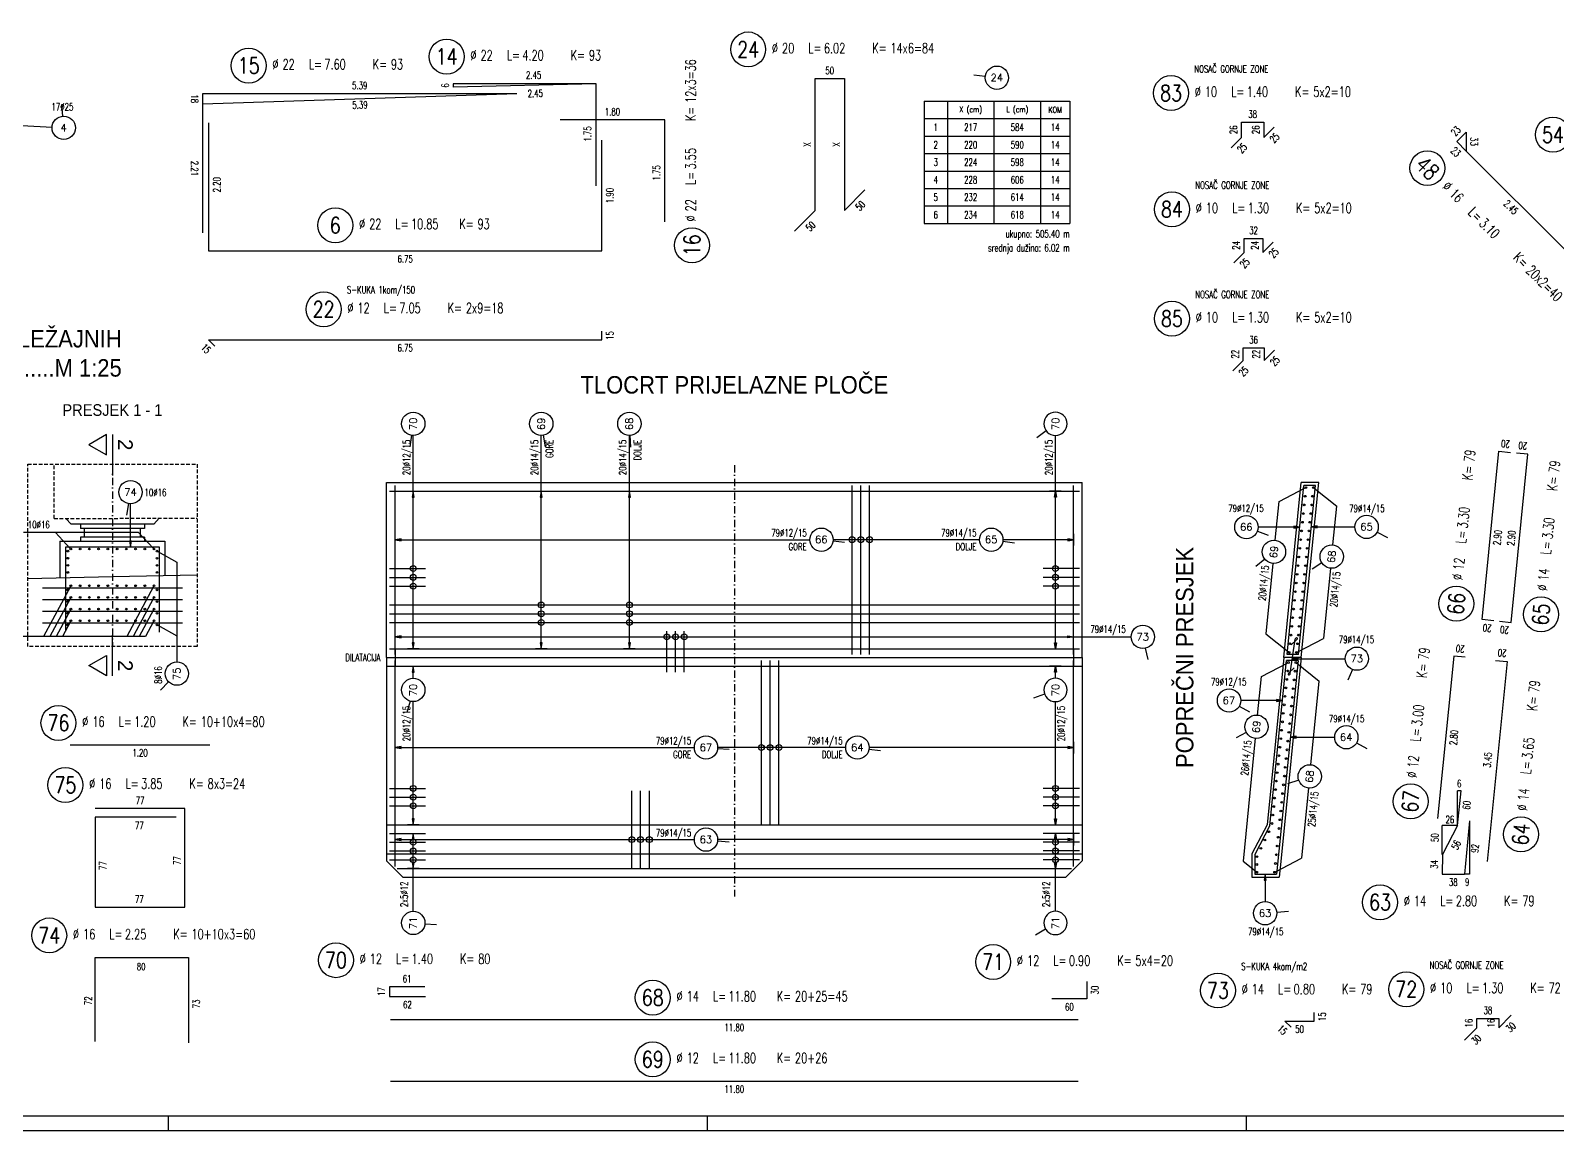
# Model space of a CAD drawing. Extents: x 0 to 12346, y 0 to 3567.
# Drawn here: x 1619 to 4238, y 0 to 1887 of the extents above; entities that cross this region are included whole.
import ezdxf
from ezdxf.enums import TextEntityAlignment as Align

# ---------------------------------------------------------------- set-up
doc = ezdxf.new("R2010")
doc.units = 0
doc.header["$LTSCALE"] = 50
for name, pattern in [('CENTER', [0.47, 0.25, -0.1, 0.02, -0.1]), ('HIDDEN', [9.525, 6.35, -3.175]), ('HIDDEN2', [0.1875, 0.125, -0.0625])]:
    doc.linetypes.add(name, pattern=pattern)
for name, color, linetype in [('ARM', 1, 'CONTINUOUS'), ('ARM-I', 6, 'CONTINUOUS'), ('BETON', 7, 'CONTINUOUS'), ('BETON tan', 40, 'CONTINUOUS'), ('BETON TANKO', 40, 'CONTINUOUS'), ('CRTICA', 7, 'CONTINUOUS'), ('FILE', 8, 'CONTINUOUS'), ('KOTE', 4, 'CONTINUOUS'), ('Ležajevi', 9, 'CONTINUOUS'), ('NEVIDLJIVO', 9, 'HIDDEN2'), ('OSI', 2, 'CENTER'), ('TANKO', 8, 'CONTINUOUS'), ('TEKST', 7, 'CONTINUOUS')]:
    doc.layers.add(name, color=color, linetype=linetype)
doc.styles.add('KOTE', font='romans.shx', dxfattribs={"width": 0.7})
doc.styles.add('NASLOV', font='ARIAL.TTF')
doc.styles.get("Standard").update_dxf_attribs({"font": 'romans.shx', "width": 0.9})

# ---------------------------------------------------------------- blocks, each defined once
blk = doc.blocks.new('P')
at = {"layer": 'KOTE'}
blk.add_circle((0, 0), 0.4, dxfattribs=at)
blk.add_attdef('P', text='', height=0.25, dxfattribs=at).set_placement((-0.004, 0.004), align=Align.MIDDLE)
blk = doc.blocks.new('POZ')
at = {"layer": 'ARM-I'}
blk.add_circle((0, 0), 0.6, dxfattribs=at)
at = {"layer": 'ARM', "width": 0.7}
for s, p in [('%%c', (0.814, -0.125)), ('L=', (2.064, -0.125)), ('K=', (4.256, -0.125))]:
    blk.add_text(s, height=0.35, dxfattribs=at).set_placement(p)
for tag, p in [('VA', (0.879, 0.435)), ('FI', (1.162, -0.13)), ('DUZ', (2.598, -0.13)), ('KOM', (4.881, -0.13))]:
    blk.add_attdef(tag, p, '', height=0.35, dxfattribs=at)
at = {"layer": 'ARM', "width": 0.7, "flags": 1}
for tag, p in [('TIP', (1.038, -0.896)), ('A', (1.162, -1.411)), ('B', (1.162, -1.918)), ('C', (1.162, -2.426)), ('D', (1.162, -2.934)), ('E', (1.162, -3.441)), ('F', (1.162, -3.949)), ('G', (1.162, -4.457)), ('H', (1.162, -4.964)), ('I', (1.162, -5.472)), ('J', (1.162, -5.98)), ('K', (1.162, -6.487)), ('L', (1.162, -6.995)), ('M', (1.162, -7.503)), ('N', (1.162, -8.011))]:
    blk.add_attdef(tag, p, '', height=0.35, dxfattribs=at)
at = {"layer": 'ARM-I', "width": 0.8}
blk.add_attdef('POZ', text='', height=0.55, dxfattribs=at).set_placement((0, 0), align=Align.MIDDLE)
blk = doc.blocks.new('A$C46297411')
at = {"layer": 'ARM-I'}
for p, q in [((133, 131.4), (138.9, 191.1)), ((133, 131.4), (106.9, 81.7)), ((153.7, 139.4), (144.6, 47.9)), ((106.9, 81.7), (106.8, 47.9)), ((106.8, 47.9), (144.6, 47.9))]:
    blk.add_line(p, q, dxfattribs=at)
blk = doc.blocks.new('S-KUKA')
at = {"layer": 'ARM'}
blk.add_lwpolyline([(0.233, -0.13), (0.03, 0.02, 0.241992), (-0.024, 0.028), (-0.031, 0.026, 0.569422), (-0.041, -0.018), (-0.034, -0.024, 0.20742), (0.011, -0.04), (1.257, 0.036, -0.20742), (1.302, 0.019), (1.309, 0.013, -0.569422), (1.299, -0.031), (1.292, -0.033, -0.244051), (1.237, -0.024), (1.028, 0.133)], format="xyb", dxfattribs=at)
blk = doc.blocks.new('S')
at = {"layer": 'KOTE', "color": 9}
blk.add_line((0, 1), (0, -1), dxfattribs=at)
blk.add_lwpolyline([(-1, 0.17), (-1, -0.17), (0, 0)], close=True, dxfattribs=at)
at = {"layer": 'KOTE', "color": 9, "linetype": 'ByBlock'}
blk.add_solid([(-1, 0.17), (-1, -0.17), (0, 0)], dxfattribs=at)
blk = doc.blocks.new('STR')
at = {"layer": 'KOTE', "color": 9}
blk.add_lwpolyline([(-1, 0.17), (-1, -0.17), (0, 0)], close=True, dxfattribs=at)
at = {"layer": 'KOTE', "color": 9, "linetype": 'ByBlock'}
blk.add_solid([(-1, 0.17), (-1, -0.17), (0, 0)], dxfattribs=at)

msp = doc.modelspace()

# ---------------------------------------------------------------- linework, layer by layer
at = {"layer": 'ARM'}
for p, q in [((2244.9, 816.4), (2244.9, 1106.4)), ((3028.9, 816.4), (3028.9, 1106.4)), ((3043.9, 816.4), (3043.9, 1106.4)), ((3058.9, 816.4), (3058.9, 1106.4)), ((3408.9, 816.4), (3408.9, 1106.4)), ((3775.2, 816.4), (3804.2, 1106.4)), ((3795.1, 816.4), (3824.1, 1106.4)), ((3824.1, 1106.4), (3804.2, 1106.4)), ((2234.9, 1096.4), (3418.9, 1096.4)), ((2234.9, 963.8), (2296.9, 963.8)), ((2234.9, 948.8), (2296.9, 948.8)), ((3418.9, 963.8), (3356.9, 963.8)), ((3418.9, 948.8), (3356.9, 948.8)), ((2234.9, 933.8), (2296.9, 933.8)), ((3418.9, 933.8), (3356.9, 933.8)), ((2234.9, 901.4), (3418.9, 901.4)), ((2234.9, 886.4), (3418.9, 886.4)), ((2234.9, 871.4), (3418.9, 871.4)), ((2234.9, 826.4), (3418.9, 826.4)), ((2244.9, 826.4), (2244.9, 796.4)), ((2711, 786.4), (2711, 836.4)), ((2726, 786.4), (2726, 836.4)), ((2741, 786.4), (2741, 836.4)), ((3408.9, 826.4), (3408.9, 796.4)), ((3795.1, 816.4), (3775.2, 816.4)), ((2229.9, 796.4), (3423.9, 796.4)), ((2244.9, 452.7), (2244.9, 806.4)), ((2873.3, 524.4), (2873.3, 806.4)), ((2888.3, 524.4), (2888.3, 806.4)), ((2903.3, 524.4), (2903.3, 806.4)), ((3408.9, 452.7), (3408.9, 806.4)), ((3745.8, 523), (3774.2, 806.4)), ((3794.1, 806.4), (3757.4, 439.4)), ((3794.1, 806.4), (3774.2, 806.4)), ((2234.9, 586.8), (2296.9, 586.8)), ((2651, 449.4), (2651, 582.7)), ((2666, 449.4), (2666, 582.7)), ((2681, 449.4), (2681, 582.7)), ((3418.9, 586.8), (3356.9, 586.8)), ((2234.9, 571.8), (2296.9, 571.8)), ((2234.9, 556.8), (2296.9, 556.8)), ((3418.9, 571.8), (3356.9, 571.8)), ((3418.9, 556.8), (3356.9, 556.8)), ((2234.9, 509.4), (2296.9, 509.4)), ((3418.9, 509.4), (3356.9, 509.4)), ((3745.8, 523), (3719.8, 473.2)), ((2234.9, 494.4), (2296.9, 494.4)), ((2234.9, 479.4), (2296.9, 479.4)), ((3418.9, 494.4), (3356.9, 494.4)), ((3418.9, 479.4), (3356.9, 479.4)), ((3719.8, 473.2), (3719.7, 439.4)), ((2234.9, 464.4), (2296.9, 464.4)), ((2248.1, 449.4), (3405.6, 449.4)), ((3418.9, 464.4), (3356.9, 464.4)), ((3719.7, 439.4), (3757.4, 439.4))]:
    msp.add_line(p, q, dxfattribs=at)
for points in [[(1679.7, 857), (1679.7, 1001), (1839.7, 1001), (1839.7, 855)], [(1639.7, 930.8), (1879.7, 930.8)], [(1639.7, 910.8), (1879.7, 910.8)], [(1639.7, 890.8), (1879.7, 890.8)], [(1639.7, 870.8), (1879.7, 870.8)]]:
    msp.add_lwpolyline(points, dxfattribs=at)
at = {"layer": 'ARM-I'}
for points in [[(2589.6, 1620.5), (2589.6, 1795.5), (2344.6, 1789.5)], [(2930.3, 1542.9), (2965.6, 1578.3), (2965.6, 1804.3), (3015.6, 1804.3), (3015.6, 1578.3), (3051, 1613.6)], [(1914.6, 1539.8), (1914.6, 1760.8), (2453.6, 1778.8)], [(1924.6, 1728.7), (1924.6, 1508.7), (2599.6, 1508.7), (2599.6, 1698.7)], [(2707.7, 1558.7), (2707.7, 1733.7), (2527.7, 1733.7)], [(3679.6, 1685.8), (3697.2, 1703.5), (3697.2, 1729.5), (3735.2, 1729.5), (3735.2, 1703.5), (3752.9, 1721.1)], [(4082.6, 1712.7), (4082.6, 1680.1), (4255.9, 1506.9), (4288.4, 1506.9)], [(3684.1, 1488.4), (3701.8, 1506.1), (3701.8, 1530.1), (3733.8, 1530.1), (3733.8, 1506.1), (3751.5, 1523.8)], [(1935.2, 1345.5), (1924.6, 1356.1), (2599.6, 1356.1), (2599.6, 1371.1)], [(3682.1, 1302.9), (3699.8, 1320.6), (3699.8, 1342.6), (3735.8, 1342.6), (3735.8, 1320.6), (3753.5, 1338.3)], [(4129.9, 874.4), (4110, 876.4), (4138.9, 1165), (4158.8, 1163)], [(4139.8, 873.4), (4159.7, 871.4), (4188.6, 1160), (4168.7, 1162)], [(4081.1, 811.6), (4061.2, 813.6), (4033.3, 535)], [(4133.1, 806.4), (4153, 804.4), (4118.7, 461.2)], [(1687.1, 661.5), (1927.1, 661.5)], [(1869.1, 537.3), (1730.1, 537.3), (1730.1, 383.3), (1884.1, 383.3), (1884.1, 552.3), (1730.1, 552.3)], [(1730.1, 152.6), (1730.1, 296.6), (1890.1, 296.6), (1890.1, 150.6)], [(2295.9, 246.6), (2234.9, 246.6), (2234.9, 229.6), (2296.9, 229.6)], [(3431.7, 255.7), (3431.7, 225.7), (3371.7, 225.7)], [(2236.9, 190.4), (3416.9, 190.4)], [(3782.4, 177), (3771.7, 187.6), (3821.7, 187.6), (3821.7, 202.6)], [(4079.7, 155), (4100.9, 176.2), (4100.9, 192.2), (4138.9, 192.2), (4138.9, 176.2), (4160.1, 197.5)], [(2236.9, 84.5), (3416.9, 84.5)]]:
    msp.add_lwpolyline(points, dxfattribs=at)
at = {"layer": 'BETON'}
for p, q in [((1669.7, 1011), (1849.7, 1011)), ((1669.7, 1011), (1669.7, 948.2)), ((1849.7, 1011), (1849.7, 951.8)), ((1614.5, 947.1), (1759.7, 950)), ((1759.7, 950), (1905, 952.9))]:
    msp.add_line(p, q, dxfattribs=at)
for points in [[(0, 0), (10180.8, 0), (10180.8, 3566.7), (0, 3566.7)], [(125, 25), (10155.8, 25), (10155.8, 3541.7), (125, 3541.7)]]:
    msp.add_lwpolyline(points, close=True, dxfattribs=at)
at = {"layer": 'BETON tan'}
for p, q in [((2229.9, 1111.4), (3423.9, 1111.4)), ((2229.9, 811.4), (2229.9, 1111.4)), ((3423.9, 811.4), (3423.9, 1111.4)), ((3769.7, 811.4), (3799.7, 1111.4)), ((3829.7, 1111.4), (3799.7, 1111.4)), ((3799.7, 811.4), (3829.7, 1111.4)), ((2229.9, 811.4), (3423.9, 811.4)), ((2229.9, 811.4), (2229.9, 462.7)), ((3423.9, 811.4), (3423.9, 462.7)), ((2229.9, 524.4), (3423.9, 524.4)), ((3741, 524.4), (3714.8, 474.4)), ((2229.9, 474.4), (3423.9, 474.4)), ((2258.1, 434.4), (2229.9, 462.7)), ((3395.6, 434.4), (3423.9, 462.7)), ((2258.1, 434.4), (3395.6, 434.4))]:
    msp.add_line(p, q, dxfattribs=at)
at = {"layer": 'BETON TANKO'}
for p, q in [((3769.7, 811.4), (3741, 524.4)), ((3799.7, 811.4), (3764.7, 461.4)), ((3799.7, 811.4), (3769.7, 811.4)), ((3714.8, 474.4), (3714.7, 434.4)), ((3764.7, 461.4), (3762, 434.4)), ((3714.7, 434.4), (3762, 434.4))]:
    msp.add_line(p, q, dxfattribs=at)
at = {"layer": 'CRTICA'}
for p, q in [((3257.5, 1808), (3237.7, 1810.3)), ((1674.6, 1739.9), (1673, 1759.8)), ((2273, 1192.4), (2270.2, 1172.6)), ((2499, 1192.5), (2502.5, 1172.8)), ((2647.6, 1192.2), (2648.4, 1172.2)), ((3361.8, 1200.2), (3345.8, 1188.3)), ((1787.2, 1075.2), (1783.6, 1055.6)), ((3724.3, 1028.2), (3743.1, 1021.3)), ((3929.7, 1026.3), (3947.6, 1017.3)), ((2996.2, 1011.4), (3016.1, 1009.4)), ((3287.6, 1010.8), (3307.4, 1008.1)), ((3737.3, 979.9), (3721.8, 967.3)), ((3835.1, 973.5), (3818.4, 962.6)), ((3531.9, 827.2), (3536.1, 807.6)), ((3887.4, 790.9), (3879.6, 772.4)), ((1856.1, 769.5), (1842, 755.3)), ((2270.4, 736.4), (2264.9, 717.2)), ((3359.1, 748.6), (3340.4, 741.6)), ((3693.2, 727.8), (3710.6, 718.1)), ((3705.3, 682.9), (3687.8, 673.3)), ((2798.2, 655.4), (2818.1, 653.8)), ((3894.5, 664.8), (3912, 655.1)), ((3057.8, 654.3), (3077.6, 651.7)), ((3795.3, 601), (3776.3, 594.6)), ((2798.2, 497.1), (2818.1, 495.2)), ((3757.6, 374.5), (3777.5, 376.4)), ((2295.8, 354.7), (2315.8, 353.4)), ((3360.9, 345.4), (3343.9, 334.8))]:
    msp.add_line(p, q, dxfattribs=at)
at = {"layer": 'FILE'}
for p, q in [((1855.8, 0), (1855.8, 25)), ((2780.8, 0), (2780.8, 25)), ((3705.8, 0), (3705.8, 25))]:
    msp.add_line(p, q, dxfattribs=at)
at = {"layer": 'KOTE', "color": 9}
for p, q in [((2711, 836.7), (2711, 856.7)), ((2726, 836.7), (2726, 856.7)), ((2741, 836.7), (2741, 856.7))]:
    msp.add_line(p, q, dxfattribs=at)
at = {"layer": 'KOTE'}
for centre, radius in [((3807.8, 1102.8), 1.5), ((3820.5, 1102.8), 1.5), ((3804.7, 1073), 1.5), ((3806.3, 1087.9), 1.5), ((3817.5, 1073), 1.5), ((3819, 1087.9), 1.5), ((3803.2, 1058.2), 1.5), ((3816, 1058.2), 1.5), ((3800.2, 1028.4), 1.5), ((3801.7, 1043.3), 1.5), ((3812.9, 1028.4), 1.5), ((3814.4, 1043.3), 1.5), ((1683.3, 993.8), 1.5), ((1688.3, 997.4), 1.5), ((1704.2, 997.4), 1.5), ((1720.1, 997.4), 1.5), ((1735.9, 997.4), 1.5), ((1751.8, 997.4), 1.5), ((1767.7, 997.4), 1.5), ((1783.5, 997.4), 1.5), ((1799.4, 997.4), 1.5), ((1815.3, 997.4), 1.5), ((1831.1, 997.4), 1.5), ((1836.1, 993.8), 1.5), ((3028.9, 1013.4), 5), ((3043.9, 1013.4), 5), ((3058.9, 1013.4), 5), ((3797.1, 998.6), 1.5), ((3798.6, 1013.5), 1.5), ((3809.9, 998.6), 1.5), ((3811.4, 1013.5), 1.5), ((1683.3, 981.6), 1.5), ((1683.3, 969.4), 1.5), ((1836.1, 981.6), 1.5), ((1836.1, 969.4), 1.5), ((2275.9, 963.8), 5), ((3377.8, 963.8), 5), ((3794, 968.9), 1.5), ((3795.6, 983.7), 1.5), ((3806.8, 968.9), 1.5), ((3808.3, 983.7), 1.5), ((1683.3, 957.2), 1.5), ((1836.1, 957.2), 1.5), ((2275.9, 948.8), 5), ((3377.8, 948.8), 5), ((3792.5, 954), 1.5), ((3805.3, 954), 1.5), ((1683.3, 927.2), 1.5), ((1688.3, 934.4), 1.5), ((1704.2, 934.4), 1.5), ((1720.1, 934.4), 1.5), ((1735.9, 934.4), 1.5), ((1751.8, 934.4), 1.5), ((1767.7, 934.4), 1.5), ((1783.5, 934.4), 1.5), ((1799.4, 934.4), 1.5), ((1815.3, 934.4), 1.5), ((1831.1, 934.4), 1.5), ((1836.1, 927.2), 1.5), ((2275.9, 933.8), 5), ((3377.8, 933.8), 5), ((3789.5, 924.2), 1.5), ((3791, 939.1), 1.5), ((3802.2, 924.2), 1.5), ((3803.7, 939.1), 1.5), ((1683.3, 907.2), 1.5), ((1688.3, 914.4), 1.5), ((1688.3, 894.4), 1.5), ((1704.2, 914.4), 1.5), ((1704.2, 894.4), 1.5), ((1720.1, 914.4), 1.5), ((1720.1, 894.4), 1.5), ((1735.9, 914.4), 1.5), ((1735.9, 894.4), 1.5), ((1751.8, 914.4), 1.5), ((1751.8, 894.4), 1.5), ((1767.7, 914.4), 1.5), ((1767.7, 894.4), 1.5), ((1783.5, 914.4), 1.5), ((1783.5, 894.4), 1.5), ((1799.4, 914.4), 1.5), ((1799.4, 894.4), 1.5), ((1815.3, 914.4), 1.5), ((1815.3, 894.4), 1.5), ((1831.1, 914.4), 1.5), ((1831.1, 894.4), 1.5), ((1836.1, 907.2), 1.5), ((2495.6, 901.4), 5), ((2495.6, 886.4), 5), ((2646.7, 901.4), 5), ((2646.7, 886.4), 5), ((3786.4, 894.4), 1.5), ((3787.9, 909.3), 1.5), ((3799.2, 894.4), 1.5), ((3800.7, 909.3), 1.5), ((1683.3, 887.2), 1.5), ((1683.3, 867.2), 1.5), ((1688.3, 874.4), 1.5), ((1704.2, 874.4), 1.5), ((1720.1, 874.4), 1.5), ((1735.9, 874.4), 1.5), ((1751.8, 874.4), 1.5), ((1767.7, 874.4), 1.5), ((1783.5, 874.4), 1.5), ((1799.4, 874.4), 1.5), ((1815.3, 874.4), 1.5), ((1831.1, 874.4), 1.5), ((1836.1, 887.2), 1.5), ((1836.1, 867.2), 1.5), ((2495.6, 871.4), 5), ((2646.7, 871.4), 5), ((3783.4, 864.7), 1.5), ((3784.9, 879.6), 1.5), ((3796.1, 864.7), 1.5), ((3797.6, 879.6), 1.5), ((2711, 846.7), 5), ((2726, 846.7), 5), ((2741, 846.7), 5), ((3781.8, 849.8), 1.5), ((3794.6, 849.8), 1.5), ((3778.8, 820), 1.5), ((3780.3, 834.9), 1.5), ((3791.5, 820), 1.5), ((3793.1, 834.9), 1.5), ((3776.3, 788.3), 1.5), ((3777.8, 802.8), 1.5), ((3789, 787.8), 1.5), ((3790.5, 802.8), 1.5), ((3773.3, 759.2), 1.5), ((3774.8, 773.7), 1.5), ((3787.5, 772.8), 1.5), ((3771.8, 744.7), 1.5), ((3784.4, 742.8), 1.5), ((3785.9, 757.8), 1.5), ((3768.8, 715.6), 1.5), ((3770.3, 730.1), 1.5), ((3781.4, 712.9), 1.5), ((3782.9, 727.9), 1.5), ((3765.9, 686.5), 1.5), ((3767.3, 701), 1.5), ((3778.3, 682.9), 1.5), ((3779.8, 697.9), 1.5), ((2873.3, 656.9), 5), ((2888.3, 656.9), 5), ((2903.3, 656.9), 5), ((3762.9, 657.4), 1.5), ((3764.4, 672), 1.5), ((3776.8, 667.9), 1.5), ((3759.9, 628.3), 1.5), ((3761.4, 642.9), 1.5), ((3773.7, 637.9), 1.5), ((3775.2, 652.9), 1.5), ((3758.4, 613.8), 1.5), ((3770.7, 607.9), 1.5), ((3772.2, 622.9), 1.5), ((2275.9, 586.8), 5), ((2275.9, 571.8), 5), ((3377.8, 586.8), 5), ((3377.8, 571.8), 5), ((3755.4, 584.7), 1.5), ((3756.9, 599.3), 1.5), ((3767.6, 577.9), 1.5), ((3769.1, 592.9), 1.5), ((2275.9, 556.8), 5), ((3377.8, 556.8), 5), ((3752.4, 555.6), 1.5), ((3753.9, 570.2), 1.5), ((3766.1, 562.9), 1.5), ((3749.4, 526.6), 1.5), ((3750.9, 541.1), 1.5), ((3763, 533), 1.5), ((3764.5, 548), 1.5), ((2275.9, 494.4), 5), ((2651, 498.9), 5), ((2666, 498.9), 5), ((2681, 498.9), 5), ((3377.8, 494.4), 5), ((3737.3, 498.2), 1.5), ((3744.2, 512.4), 1.5), ((3760, 503), 1.5), ((3761.5, 518), 1.5), ((2275.9, 479.4), 5), ((3377.8, 479.4), 5), ((3730.3, 483.9), 1.5), ((3756.9, 473), 1.5), ((3758.4, 488), 1.5), ((2275.9, 464.4), 5), ((3377.8, 464.4), 5), ((3723.3, 456.3), 1.5), ((3723.4, 469.6), 1.5), ((3755.4, 458), 1.5), ((3723.3, 443), 1.5), ((3753.8, 443), 1.5)]:
    msp.add_circle(centre, radius, dxfattribs=at)
at = {"layer": 'Ležajevi'}
for p, q in [((1688.9, 1040), (1679.7, 1049.9)), ((1830.6, 1040), (1839.7, 1050.2)), ((1830.6, 1040), (1688.9, 1040)), ((1704.7, 1040), (1704.7, 1032.8)), ((1814.7, 1032.8), (1704.7, 1032.8)), ((1711.6, 1017.9), (1711.6, 1032.8)), ((1807.8, 1017.9), (1807.8, 1032.8)), ((1814.7, 1040), (1814.7, 1032.8)), ((1814.7, 1017.9), (1704.7, 1017.9)), ((1704.7, 1017.9), (1704.7, 1011)), ((1814.7, 1017.9), (1814.7, 1011))]:
    msp.add_line(p, q, dxfattribs=at)
at = {"layer": 'NEVIDLJIVO'}
for q in [(1659.7, 1143.1), (1905, 1050.3)]:
    msp.add_line((1659.7, 1049.8), q, dxfattribs=at)
msp.add_lwpolyline([(1614.5, 1143.1), (1905, 1143.1), (1905, 830.3), (1614.5, 830.3)], close=True, dxfattribs=at)
at = {"layer": 'OSI'}
for p, q in [((1759.7, 1143.1), (1759.7, 830.3)), ((2826.9, 1141.4), (2826.9, 401.4))]:
    msp.add_line(p, q, dxfattribs=at)
at = {"layer": 'TANKO'}
for p, q in [((3152.4, 1765.8), (3402.4, 1765.8)), ((3152.4, 1765.8), (3152.4, 1555.8)), ((3192.4, 1765.8), (3192.4, 1555.8)), ((3272.4, 1765.8), (3272.4, 1555.8)), ((3352.4, 1765.8), (3352.4, 1555.8)), ((3402.4, 1765.8), (3402.4, 1555.8)), ((3152.4, 1735.8), (3402.4, 1735.8)), ((1550.6, 1726.6), (1656.1, 1721)), ((3152.4, 1705.8), (3402.4, 1705.8)), ((3152.4, 1675.8), (3402.4, 1675.8)), ((3152.4, 1645.8), (3402.4, 1645.8)), ((3152.4, 1615.8), (3402.4, 1615.8)), ((3152.4, 1585.8), (3402.4, 1585.8)), ((3152.4, 1555.8), (3402.4, 1555.8)), ((2275.9, 1096.4), (2275.9, 1192.2)), ((2495.6, 1096.4), (2495.6, 1192.2)), ((2646.7, 1096.4), (2646.7, 1192.2)), ((3377.8, 1096.4), (3377.8, 1192.2)), ((3761.5, 1079), (3806.5, 1102.1)), ((3821.7, 1101.9), (3860.5, 1070.8)), ((1790.8, 1001), (1790.8, 1074.9)), ((2275.9, 826.4), (2275.9, 1096.4)), ((2495.6, 826.4), (2495.6, 1096.4)), ((2646.7, 826.4), (2646.7, 1096.4)), ((3377.8, 826.4), (3377.8, 1096.4)), ((3754.8, 1012.5), (3761.5, 1079)), ((3853.9, 1004.3), (3860.5, 1070.8)), ((1804.7, 1025.5), (1607.2, 1025.5)), ((1687.3, 998.5), (1661.9, 1025.5)), ((1830.1, 998.5), (1804.7, 1025.5)), ((3797, 1035), (3725.5, 1035)), ((3817, 1035.3), (3891.8, 1035.3)), ((2244.9, 1013.4), (2956.3, 1013.4)), ((3247.8, 1013.4), (2996.3, 1013.4)), ((3408.9, 1013.4), (3287.8, 1013.4)), ((1837.5, 993.1), (1870.3, 975)), ((1870.3, 975), (1870.3, 803.6)), ((3750.8, 972.7), (3738.8, 852)), ((3849.9, 964.5), (3837.9, 843.9)), ((1687.6, 933.1), (1641.4, 847.4)), ((1830.4, 933.1), (1784.2, 847.4)), ((1687.6, 913.1), (1652.2, 847.4)), ((1687.6, 893.1), (1663, 847.4)), ((1830.4, 913.1), (1795, 847.4)), ((1830.4, 893.1), (1805.8, 847.4)), ((1687.6, 873.1), (1673.8, 847.4)), ((1830.4, 873.1), (1816.6, 847.4)), ((1837.5, 866.5), (1870.3, 848.4)), ((1816.6, 847.4), (1603.3, 847.4)), ((2244.9, 846.7), (3507.8, 846.7)), ((3738.8, 852), (3777.6, 821)), ((3792.9, 820.7), (3837.9, 843.9)), ((2275.9, 775.6), (2275.9, 796.4)), ((3377.8, 775.6), (3377.8, 796.4)), ((3731.5, 779), (3776.5, 802.1)), ((3784.4, 809.3), (3875.1, 809.3)), ((3791.7, 801.9), (3830.5, 770.8)), ((3724.8, 712.5), (3731.5, 779)), ((3816.2, 627.3), (3830.5, 770.8)), ((2275.9, 524.4), (2275.9, 735.6)), ((3377.8, 524.4), (3377.8, 735.6)), ((3767.3, 737.5), (3695.7, 737.5)), ((2244.9, 656.9), (2758.2, 656.9)), ((3018, 656.9), (2798.2, 656.9)), ((3408.9, 656.9), (3058, 656.9)), ((3720.8, 672.7), (3699.8, 461.8)), ((3780.9, 674.5), (3857, 674.5)), ((3812.2, 587.5), (3800.2, 466.9)), ((4067.8, 523), (4067.8, 582.7)), ((4073.8, 582.7), (4067.8, 582.7)), ((4088.6, 531), (4088.6, 439.4)), ((2244.9, 498.9), (2758.2, 498.9)), ((2275.9, 376), (2275.9, 509.4)), ((3408.9, 498.9), (2798.2, 498.9)), ((3377.8, 376), (3377.8, 509.4)), ((4041.7, 473.2), (4041.7, 523)), ((4067.8, 523), (4041.7, 523)), ((3699.8, 461.8), (3722.1, 444)), ((3755.2, 443.7), (3800.2, 466.9)), ((3737.7, 439.4), (3737.7, 392.6)), ((4088.6, 439.4), (4079.4, 439.4))]:
    msp.add_line(p, q, dxfattribs=at)
for points in [[(2589.6, 1795.5), (2344.6, 1795.5), (2344.6, 1789.5)], [(1914.6, 1760.8), (1914.6, 1778.8), (2453.6, 1778.8)], [(4082.6, 1680.1), (4066.4, 1696.4), (4082.6, 1712.7)]]:
    msp.add_lwpolyline(points, dxfattribs=at)
at = {"layer": 'TEKST', "linetype": 'HIDDEN'}
for p, q in [((1759.7, 1193.7), (1759.7, 1123.7)), ((1759.7, 779.8), (1759.7, 849.8))]:
    msp.add_line(p, q, dxfattribs=at)
at = {"layer": 'TEKST'}
for points in [[(1749.7, 1158.7), (1749.7, 1193.7), (1719.4, 1176.2)], [(1749.7, 814.8), (1749.7, 779.8), (1719.4, 797.3)]]:
    msp.add_lwpolyline(points, close=True, dxfattribs=at)

# ---------------------------------------------------------------- block references
at = {"layer": 'ARM-I', "xscale": 47.91532709280573, "yscale": 47.91532709280573, "zscale": 47.91532709280573, "rotation": 78.5788137250355}
msp.add_blockref('S-KUKA', (3778.9, 783.6), dxfattribs=at)
at = {"layer": 'KOTE', "xscale": 50, "yscale": 50, "zscale": 50}
for p, values in [((2333.2, 1842.1), {'POZ': '14', 'FI': '22', 'DUZ': '4.20', 'KOM': '93'}), ((2850.6, 1854.3), {'POZ': '24', 'FI': '20', 'DUZ': '6.02', 'KOM': '14x6=84'}), ((1993.5, 1826.6), {'POZ': '15', 'FI': '22', 'DUZ': '7.60', 'KOM': '93'}), ((3576.2, 1779.5), {'POZ': '83', 'FI': '10', 'DUZ': '1.40', 'KOM': '5x2=10'}), ((4231.6, 1708.1), {'POZ': '54', 'FI': '8', 'DUZ': '0.80', 'KOM': '84'}), ((3577.8, 1580.1), {'POZ': '84', 'FI': '10', 'DUZ': '1.30', 'KOM': '5x2=10'}), ((2142.1, 1552.7), {'POZ': '6', 'FI': '22', 'DUZ': '10.85', 'KOM': '93'}), ((2122.1, 1408.6), {'POZ': '22', 'FI': '12', 'DUZ': '7.05', 'KOM': '2x9=18'}), ((3577.8, 1392.6), {'POZ': '85', 'FI': '10', 'DUZ': '1.30', 'KOM': '5x2=10'}), ((1667.1, 699), {'POZ': '76', 'FI': '16', 'DUZ': '1.20', 'KOM': '10+10x4=80'}), ((1679, 592.6), {'POZ': '75', 'FI': '16', 'DUZ': '3.85', 'KOM': '8x3=24'}), ((3934.9, 391.5), {'POZ': '63', 'FI': '14', 'DUZ': '2.80', 'KOM': '79'}), ((1651.2, 334.5), {'POZ': '74', 'FI': '16', 'DUZ': '2.25', 'KOM': '10+10x3=60'}), ((2143.2, 292.1), {'POZ': '70', 'FI': '12', 'DUZ': '1.40', 'KOM': '80'}), ((3271, 289.1), {'POZ': '71', 'FI': '12', 'DUZ': '0.90', 'KOM': '5x4=20'}), ((3656.7, 240.1), {'POZ': '73', 'FI': '14', 'DUZ': '0.80', 'KOM': '79'}), ((3979.9, 242.2), {'POZ': '72', 'FI': '10', 'DUZ': '1.30', 'KOM': '72'}), ((2686.9, 227.9), {'POZ': '68', 'FI': '14', 'DUZ': '11.80', 'KOM': '20+25=45'}), ((2686.9, 122), {'POZ': '69', 'FI': '12', 'DUZ': '11.80', 'KOM': '20+26'})]:
    msp.add_blockref('POZ', p, dxfattribs=at).add_auto_attribs(values)
for p, rotation, values in [((2754.2, 1518.5), 90, {'POZ': '16', 'FI': '22', 'DUZ': '3.55', 'KOM': '12x3=36'}), ((4016.2, 1650.7), 315.0000000000035, {'POZ': '48', 'FI': '16', 'DUZ': '3.10', 'KOM': '20x2=40'}), ((4065.6, 903.6), 84.28940686251555, {'POZ': '66', 'FI': '12', 'DUZ': '3.30', 'KOM': '79'}), ((4211.1, 885.2), 84.28940686251735, {'POZ': '65', 'FI': '14', 'DUZ': '3.30', 'KOM': '79'}), ((3987.3, 564.4), 84.28940686252186, {'POZ': '67', 'FI': '12', 'DUZ': '3.00', 'KOM': '79'}), ((4176.6, 508), 84.2894068625224, {'POZ': '64', 'FI': '14', 'DUZ': '3.65', 'KOM': '79'})]:
    msp.add_blockref('POZ', p, dxfattribs=dict(at, rotation=rotation)).add_auto_attribs(values)
at = {"layer": 'KOTE'}
ref = msp.add_blockref('P', (1676.1, 1719.9), dxfattribs=dict(at, xscale=50, yscale=50, zscale=50))
ref.add_attrib('P', '4', dxfattribs={"height": 12.5}).set_placement((1675.9, 1720.1), align=Align.MIDDLE)
ref = msp.add_blockref('P', (2275.9, 1212.2), dxfattribs=dict(at, xscale=50, yscale=50, zscale=50, rotation=90))
ref.add_attrib('P', '70', dxfattribs={"height": 12.5, "rotation": 90}).set_placement((2275.7, 1212), align=Align.MIDDLE)
ref = msp.add_blockref('P', (2495.6, 1212.2), dxfattribs=dict(at, xscale=50, yscale=50, zscale=50, rotation=90))
ref.add_attrib('P', '69', dxfattribs={"height": 12.5, "rotation": 90}).set_placement((2495.4, 1212), align=Align.MIDDLE)
ref = msp.add_blockref('P', (2646.7, 1212.2), dxfattribs=dict(at, xscale=50, yscale=50, zscale=50, rotation=90))
ref.add_attrib('P', '68', dxfattribs={"height": 12.5, "rotation": 90}).set_placement((2646.5, 1212), align=Align.MIDDLE)
ref = msp.add_blockref('P', (3377.8, 1212.2), dxfattribs=dict(at, xscale=-50, yscale=50, zscale=50, rotation=270))
ref.add_attrib('P', '70', dxfattribs={"height": 12.5, "rotation": 90}).set_placement((3378, 1212), align=Align.MIDDLE)
ref = msp.add_blockref('P', (1790.8, 1094.9), dxfattribs=dict(at, xscale=50, yscale=50, zscale=50))
ref.add_attrib('P', '74', dxfattribs={"height": 12.5}).set_placement((1790.6, 1095.1), align=Align.MIDDLE)
at = {"layer": 'KOTE', "yscale": 10, "zscale": 10}
for name, p, xscale, rotation in [('S', (2275.9, 1096.4), 10, 90), ('S', (2495.6, 1096.4), 10, 90), ('S', (2646.7, 1096.4), 10, 90), ('S', (3377.8, 1096.4), -10, 270), ('S', (2244.9, 1013.4), 10, 180), ('STR', (3817, 1035.3), 10, 180), ('STR', (1790.8, 1001), 10, 270), ('S', (2244.9, 846.7), 10, 180), ('S', (3408.9, 846.7), -10, 180), ('S', (2275.9, 826.4), 10, 270), ('S', (2495.6, 826.4), 10, 270), ('S', (2646.7, 826.4), 10, 270), ('S', (3377.8, 826.4), -10, 90), ('S', (2275.9, 796.4), 10, 90), ('S', (3377.8, 796.4), -10, 270), ('STR', (3784.4, 809.3), 10, 180), ('S', (2244.9, 656.9), 10, 180), ('STR', (3780.9, 674.5), 10, 180), ('S', (2275.9, 524.4), 10, 270), ('S', (3377.8, 524.4), -10, 90), ('S', (2244.9, 498.9), 10, 180), ('S', (2275.9, 509.4), 10, 90), ('S', (3377.8, 509.4), -10, 270.000000000011), ('S', (2275.9, 449.4), 10, 270), ('S', (3377.8, 449.4), -10, 90.00000000001103), ('STR', (3737.7, 439.4), 10, 90)]:
    msp.add_blockref(name, p, dxfattribs=dict(at, xscale=xscale, rotation=rotation))
at = {"layer": 'KOTE'}
ref = msp.add_blockref('P', (3705.5, 1035), dxfattribs=dict(at, xscale=50, yscale=50, zscale=50))
ref.add_attrib('P', '66', dxfattribs={"height": 12.5}).set_placement((3705.3, 1035.2), align=Align.MIDDLE)
ref = msp.add_blockref('P', (3911.8, 1035.3), dxfattribs=dict(at, xscale=50, yscale=50, zscale=50))
ref.add_attrib('P', '65', dxfattribs={"height": 12.5}).set_placement((3911.7, 1035.5), align=Align.MIDDLE)
ref = msp.add_blockref('P', (2976.3, 1013.4), dxfattribs=dict(at, xscale=50, yscale=50, zscale=50))
ref.add_attrib('P', '66', dxfattribs={"height": 12.5}).set_placement((2976.1, 1013.7), align=Align.MIDDLE)
ref = msp.add_blockref('P', (3267.8, 1013.4), dxfattribs=dict(at, xscale=50, yscale=50, zscale=50))
ref.add_attrib('P', '65', dxfattribs={"height": 12.5}).set_placement((3267.6, 1013.7), align=Align.MIDDLE)
at = {"layer": 'KOTE', "xscale": 10, "yscale": 10, "zscale": 10}
for name, p in [('S', (3408.9, 1013.4)), ('STR', (3797, 1035)), ('STR', (3767.3, 737.5)), ('S', (3408.9, 656.9)), ('S', (3408.9, 498.9))]:
    msp.add_blockref(name, p, dxfattribs=at)
at = {"layer": 'KOTE'}
ref = msp.add_blockref('P', (3752.8, 992.6), dxfattribs=dict(at, xscale=50, yscale=50, zscale=50, rotation=84.28940686251944))
ref.add_attrib('P', '69', dxfattribs={"height": 12.5, "rotation": 84.2894}).set_placement((3752.6, 992.4), align=Align.MIDDLE)
ref = msp.add_blockref('P', (3851.9, 984.4), dxfattribs=dict(at, xscale=50, yscale=50, zscale=50, rotation=84.28940686249597))
ref.add_attrib('P', '68', dxfattribs={"height": 12.5, "rotation": 84.2894}).set_placement((3851.7, 984.2), align=Align.MIDDLE)
ref = msp.add_blockref('P', (3527.8, 846.7), dxfattribs=dict(at, xscale=50, yscale=50, zscale=50))
ref.add_attrib('P', '73', dxfattribs={"height": 12.5}).set_placement((3527.6, 846.9), align=Align.MIDDLE)
ref = msp.add_blockref('P', (3895.1, 809.3), dxfattribs=dict(at, xscale=50, yscale=50, zscale=50))
ref.add_attrib('P', '73', dxfattribs={"height": 12.5}).set_placement((3894.9, 809.5), align=Align.MIDDLE)
ref = msp.add_blockref('P', (1870.3, 783.6), dxfattribs=dict(at, xscale=50, yscale=50, zscale=50, rotation=90))
ref.add_attrib('P', '75', dxfattribs={"height": 12.5, "rotation": 90}).set_placement((1870.1, 783.4), align=Align.MIDDLE)
ref = msp.add_blockref('P', (2275.9, 755.6), dxfattribs=dict(at, xscale=50, yscale=50, zscale=50, rotation=90))
ref.add_attrib('P', '70', dxfattribs={"height": 12.5, "rotation": 90}).set_placement((2275.7, 755.5), align=Align.MIDDLE)
ref = msp.add_blockref('P', (3377.8, 755.6), dxfattribs=dict(at, xscale=-50, yscale=50, zscale=50, rotation=270))
ref.add_attrib('P', '70', dxfattribs={"height": 12.5, "rotation": 90}).set_placement((3378, 755.5), align=Align.MIDDLE)
ref = msp.add_blockref('P', (3675.7, 737.5), dxfattribs=dict(at, xscale=50, yscale=50, zscale=50))
ref.add_attrib('P', '67', dxfattribs={"height": 12.5}).set_placement((3675.5, 737.7), align=Align.MIDDLE)
ref = msp.add_blockref('P', (3722.8, 692.6), dxfattribs=dict(at, xscale=50, yscale=50, zscale=50, rotation=84.28940686251944))
ref.add_attrib('P', '69', dxfattribs={"height": 12.5, "rotation": 84.2894}).set_placement((3722.6, 692.4), align=Align.MIDDLE)
ref = msp.add_blockref('P', (3877, 674.5), dxfattribs=dict(at, xscale=50, yscale=50, zscale=50))
ref.add_attrib('P', '64', dxfattribs={"height": 12.5}).set_placement((3876.8, 674.7), align=Align.MIDDLE)
ref = msp.add_blockref('P', (2778.2, 656.9), dxfattribs=dict(at, xscale=50, yscale=50, zscale=50))
ref.add_attrib('P', '67', dxfattribs={"height": 12.5}).set_placement((2778.1, 657.1), align=Align.MIDDLE)
ref = msp.add_blockref('P', (3038, 656.9), dxfattribs=dict(at, xscale=50, yscale=50, zscale=50))
ref.add_attrib('P', '64', dxfattribs={"height": 12.5}).set_placement((3037.8, 657.1), align=Align.MIDDLE)
ref = msp.add_blockref('P', (3814.2, 607.4), dxfattribs=dict(at, xscale=50, yscale=50, zscale=50, rotation=84.28940686249597))
ref.add_attrib('P', '68', dxfattribs={"height": 12.5, "rotation": 84.2894}).set_placement((3814, 607.2), align=Align.MIDDLE)
ref = msp.add_blockref('P', (2778.2, 498.9), dxfattribs=dict(at, xscale=50, yscale=50, zscale=50))
ref.add_attrib('P', '63', dxfattribs={"height": 12.5}).set_placement((2778.1, 499.1), align=Align.MIDDLE)
ref = msp.add_blockref('P', (2275.9, 356), dxfattribs=dict(at, xscale=50, yscale=50, zscale=50, rotation=90))
ref.add_attrib('P', '71', dxfattribs={"height": 12.5, "rotation": 90}).set_placement((2275.7, 355.9), align=Align.MIDDLE)
ref = msp.add_blockref('P', (3377.8, 356), dxfattribs=dict(at, xscale=-50, yscale=50, zscale=50, rotation=270.000000000011))
ref.add_attrib('P', '71', dxfattribs={"height": 12.5, "rotation": 90}).set_placement((3378, 355.9), align=Align.MIDDLE)
ref = msp.add_blockref('P', (3737.7, 372.6), dxfattribs=dict(at, xscale=50, yscale=50, zscale=50))
ref.add_attrib('P', '63', dxfattribs={"height": 12.5}).set_placement((3737.5, 372.8), align=Align.MIDDLE)
at = {"layer": 'TANKO'}
ref = msp.add_blockref('P', (3277.4, 1805.8), dxfattribs=dict(at, xscale=50, yscale=50, zscale=50))
ref.add_attrib('P', '24', dxfattribs={"layer": 'KOTE', "height": 12.5}).set_placement((3277.2, 1806), align=Align.MIDDLE)
msp.add_blockref('A$C46297411', (3934.9, 391.5), dxfattribs=at)

# ---------------------------------------------------------------- texts
at = {"layer": 'KOTE', "style": 'KOTE', "width": 0.7}
for s, p in [('2.45', (2482.4, 1810.3)), ('50', (2990.6, 1818)), ('5.39', (2184.1, 1792.5)), ('17%%C25', (1673.9, 1756)), ('1.80', (2617.7, 1747.5)), ('38', (3716.2, 1743.2)), ('32', (3717.8, 1543.9)), ('6.75', (2262.1, 1494.9)), ('36', (3717.8, 1356.3)), ('6.75', (2262.1, 1342.4)), ('10%%C16', (1833.5, 1094.4)), ('79%%C12/15', (3704.9, 1066.3)), ('79%%C14/15', (3912.3, 1066.2)), ('79%%c14/15', (3468.2, 859)), ('79%%C14/15', (3894.4, 841.3)), ('79%%C12/15', (3675.1, 768.8)), ('79%%C14/15', (3877.5, 705.5)), ('1.20', (1807.1, 647.8)), ('6', (4070.6, 595.1)), ('77', (1807.1, 566.1)), ('77', (1805.9, 523)), ('26', (4054.7, 533.3)), ('38', (4060.5, 425.7)), ('9', (4084.4, 426)), ('77', (1805.9, 396.7)), ('79%%C14/15', (3738.7, 340.2)), ('80', (1809, 281)), ('61', (2265.4, 260.3)), ('62', (2265.9, 215.8)), ('60', (3401.7, 211.9)), ('38', (4119.9, 206)), ('11.80', (2826.9, 176.6)), ('50', (3796.7, 173.9)), ('11.80', (2826.9, 70.7))]:
    msp.add_text(s, height=12.5, dxfattribs=at).set_placement(p, align=Align.MIDDLE)
for s, p in [('NOSAČ GORNJE ZONE', (3616.2, 1814.5)), ('NOSAČ GORNJE ZONE', (3617.8, 1615.1)), ('S-KUKA 1kom/150', (2162.1, 1435.8)), ('NOSAČ GORNJE ZONE', (3617.8, 1427.6)), ('10%%C16', (1614.5, 1033)), ('S-KUKA 4kom/m2', (3696.7, 275.1)), ('NOSAČ GORNJE ZONE', (4019.9, 277.2))]:
    msp.add_text(s, height=12.5, dxfattribs=at).set_placement(p)
for s, rotation, p in [('6', 90, (2330.8, 1792.5)), ('2.45', 1.4029, (2485.2, 1778.8)), ('18', 270, (1900.8, 1769.8)), ('5.39', 1.9127, (2184.4, 1759.1)), ('1.75', 90, (2575.1, 1709.3)), ('26', 90, (3683.5, 1716.5)), ('26', 90, (3721.5, 1716.5)), ('25', 45, (3753.8, 1702.6)), ('23', 45, (4064.8, 1714.3)), ('33', 270, (4096.4, 1696.4)), ('X', 90, (2951.9, 1691.3)), ('X', 90, (3001.9, 1691.3)), ('25', 45, (3698.1, 1684.9)), ('23', 315, (4064.8, 1678.6)), ('2.21', 270, (1900.8, 1650.3)), ('1.75', 90, (2693.3, 1642.6)), ('2.20', 90, (1938.9, 1622.2)), ('1.90', 90, (2613.3, 1603.7)), ('50', 45, (3043, 1586.2)), ('2.45', 315, (4159.5, 1583.8)), ('50', 45, (2957.7, 1550.9)), ('24', 90, (3688.1, 1518.1)), ('24', 90, (3720.1, 1518.1)), ('25', 45, (3702.7, 1487.6)), ('25', 45, (3752.4, 1505.2)), ('15', 90, (2613.3, 1363.6)), ('15', 315, (1920.2, 1341.1)), ('22', 90, (3686.1, 1331.6)), ('22', 90, (3722.1, 1331.6)), ('25', 45, (3700.7, 1302)), ('25', 45, (3754.4, 1319.7)), ('20', 174.2894, (4150.2, 1177.7)), ('20', 174.2894, (4180, 1174.7)), ('2.90', 84.2894, (4136.4, 1016.9)), ('2.90', 84.2894, (4160.1, 1016.1)), ('20', 174.2894, (4118.6, 861.7)), ('20', 174.2894, (4148.4, 858.7)), ('20', 174.2894, (4072.5, 826.3)), ('20', 174.2894, (4144.5, 819.1)), ('2.80', 84.2894, (4061.4, 673.8)), ('3.45', 84.2894, (4119.5, 635.7)), ('60', 84.2894, (4083.4, 557.9)), ('50', 90, (4029, 502.3)), ('56', 62.3463, (4065.4, 489.8)), ('92', 84.2894, (4097.7, 483.8)), ('77', 90, (1743.3, 454.3)), ('77', 90, (1870.9, 462.9)), ('34', 89.8854, (4028, 456.3)), ('2x5%%C12', 90, (2260.2, 405)), ('2x5%%C12', 90, (3362.1, 405)), ('17', 90, (2221.1, 238.1)), ('30', 90, (3445.4, 240.7)), ('72', 90, (1718.2, 222.4)), ('73', 90, (1903.7, 217)), ('15', 90, (3835.5, 195.1)), ('16', 90, (4087.2, 184.2)), ('16', 90, (4125.2, 184.2)), ('30', 45, (4159.3, 177.1)), ('15', 315, (3767.3, 172.6)), ('30', 45, (4100, 155.9))]:
    msp.add_text(s, height=12.5, rotation=rotation, dxfattribs=at).set_placement(p, align=Align.MIDDLE)
for s, rotation, p in [('20%%C12/15', 90, (2270.6, 1184.8)), ('20%%C14/15', 90, (2490.4, 1184.8)), ('GORE', 90, (2515.8, 1184.8)), ('20%%C14/15', 90, (2641.5, 1184.8)), ('DOLJE', 90, (2667, 1184.8)), ('20%%C12/15', 90, (3372.6, 1184.8)), ('20%%C14/15', 84.2894, (3744.4, 968.6)), ('20%%C14/15', 84.2894, (3867, 957.7)), ('20%%C12/15', 90, (2270.6, 728.3)), ('20%%C12/15', 90, (3393.8, 728.3)), ('26%%C14/15', 84.2894, (3714.4, 668.6)), ('25%%C14/15', 84.2894, (3829.3, 580.7))]:
    msp.add_text(s, height=12.5, rotation=rotation, dxfattribs=at).set_placement(p, align=Align.RIGHT)
for s, p in [('79%%c12/15', (2951, 1018.9)), ('79%%c14/15', (3242.4, 1018.9)), ('GORE', (2951, 995.2)), ('DOLJE', (3242.4, 995.2)), ('DILATACIJA', (2219.7, 805.1)), ('79%%c12/15', (2752.9, 662.3)), ('79%%c14/15', (3012.7, 662.3)), ('GORE', (2752.9, 638.6)), ('DOLJE', (3012.7, 638.6)), ('79%%c14/15', (2752.9, 504.3))]:
    msp.add_text(s, height=12.5, dxfattribs=at).set_placement(p, align=Align.RIGHT)
msp.add_text('8%%C16', height=12.5, rotation=90, dxfattribs=at).set_placement((1844.5, 766.2))
at = {"layer": 'TANKO', "style": 'KOTE', "width": 0.7}
for s, height, p in [('X (cm)', 10, (3232.4, 1750.8)), ('L (cm)', 10, (3312.4, 1750.8)), ('KOM', 10, (3377.4, 1750.8)), ('1', 12.5, (3172.4, 1720.8)), ('217', 12.5, (3232.4, 1720.8)), ('584', 12.5, (3312.4, 1720.8)), ('14', 12.5, (3377.4, 1720.8)), ('2', 12.5, (3172.4, 1690.8)), ('220', 12.5, (3232.4, 1690.8)), ('590', 12.5, (3312.4, 1690.8)), ('14', 12.5, (3377.4, 1690.8)), ('3', 12.5, (3172.4, 1660.8)), ('224', 12.5, (3232.4, 1660.8)), ('598', 12.5, (3312.4, 1660.8)), ('14', 12.5, (3377.4, 1660.8)), ('4', 12.5, (3172.4, 1630.8)), ('228', 12.5, (3232.4, 1630.8)), ('606', 12.5, (3312.4, 1630.8)), ('14', 12.5, (3377.4, 1630.8)), ('5', 12.5, (3172.4, 1600.8)), ('232', 12.5, (3232.4, 1600.8)), ('614', 12.5, (3312.4, 1600.8)), ('14', 12.5, (3377.4, 1600.8)), ('6', 12.5, (3172.4, 1570.8)), ('234', 12.5, (3232.4, 1570.8)), ('618', 12.5, (3312.4, 1570.8)), ('14', 12.5, (3377.4, 1570.8))]:
    msp.add_text(s, height=height, dxfattribs=at).set_placement(p, align=Align.MIDDLE)
for s, p in [('srednja dužina: 6.02 m', (3402.4, 1507.8)), ('ukupno: 505.40 m', (3402.4, 1531.8))]:
    msp.add_text(s, height=12.5, dxfattribs=at).set_placement(p, align=Align.RIGHT)
at = {"layer": 'TEKST', "style": 'NASLOV'}
for p in [(1782.2, 1176.2), (1782.2, 797.3)]:
    msp.add_text('2', height=25, rotation=270, dxfattribs=at).set_placement(p, align=Align.MIDDLE)
at = {"layer": 'TEKST', "attachment_point": 5}
for s, insert, char_height in [('{\\fArial|b0|i0|c238|p34;ARMATURA LEŽAJNIH\\PKVADERA..........M 1:25}', (1575.5, 1332.9), 30), ('{\\fArial|b0|i0|c238|p34;TLOCRT PRIJELAZNE PLOČE}', (2826.9, 1278.8), 30), ('{\\fArial|b0|i0|c238|p34;PRESJEK 1 - 1}', (1759.7, 1235.7), 20)]:
    msp.add_mtext(s, dxfattribs=dict(at, insert=insert, char_height=char_height))
at = {"layer": 'TEKST', "insert": (3599.8, 811.4), "char_height": 30, "attachment_point": 5, "rotation": 90}
msp.add_mtext('{\\fArial|b0|i0|c238|p34;POPREČNI PRESJEK}', dxfattribs=at)

doc.saveas('drawing.dxf')
